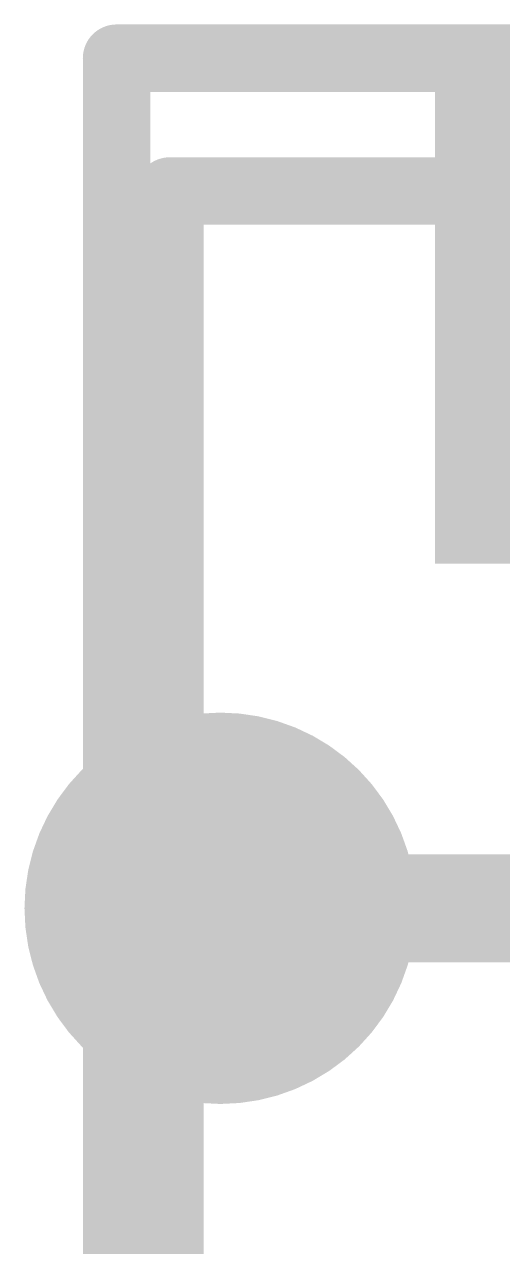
# Model space of a CAD drawing. Extents: x -34 to 73, y -25 to 33.
# Drawn here: x 7.887 to 8.786, y 12.063 to 14.364 of the extents above; entities that cross this region are included whole.
import ezdxf

# ---------------------------------------------------------------- set-up
doc = ezdxf.new("R2010")
doc.units = 0
for name, color, linetype in [('16', 132, 'CONTINUOUS'), ('18', 110, 'CONTINUOUS'), ('21', 41, 'CONTINUOUS'), ('29', 253, 'CONTINUOUS'), ('31', 253, 'CONTINUOUS'), ('51', 53, 'CONTINUOUS')]:
    doc.layers.add(name, color=color, linetype=linetype)

# ---------------------------------------------------------------- blocks, each defined once
blk = doc.blocks.new('RECT')
blk.add_solid([(-0.5, -0.5), (0.5, -0.5), (-0.5, 0.5), (0.5, 0.5)])
blk = doc.blocks.new('ROUNDV')
at = {"const_width": 0.5}
blk.add_lwpolyline([(0, -0.25, 1), (0, 0.25, 1), (0, -0.25)], format="xyb", dxfattribs=at)

msp = doc.modelspace()

# ---------------------------------------------------------------- linework, layer by layer
at = {"layer": '16', "const_width": 0.2032}
msp.add_lwpolyline([(9.017, 12.7), (8.255, 12.7)], dxfattribs=at)
at = {"layer": '16', "const_width": 0.1016}
msp.add_lwpolyline([(8.255, 12.7508, 1), (8.255, 12.6492)], format="xyb", dxfattribs=at)
at = {"layer": '21', "const_width": 0.0635}
for points in [[(8.0918, 14.3, 1), (8.0282, 14.3)], [(8.06, 14.3318, 1), (8.06, 14.2683)]]:
    msp.add_lwpolyline(points, format="xyb", dxfattribs=at)
at = {"layer": '21', "const_width": 0.127}
for points in [[(8.06, 14.3), (8.06, 11.1)], [(12.26, 14.3), (8.06, 14.3)]]:
    msp.add_lwpolyline(points, dxfattribs=at)
at = {"layer": '51', "const_width": 0.0635}
for points in [[(8.1918, 14.05, 1), (8.1282, 14.05)], [(8.16, 14.0818, 1), (8.16, 14.0183)]]:
    msp.add_lwpolyline(points, format="xyb", dxfattribs=at)
at = {"layer": '51', "const_width": 0.127}
for points in [[(8.16, 14.05), (8.16, 11.35)], [(12.16, 14.05), (8.16, 14.05)]]:
    msp.add_lwpolyline(points, dxfattribs=at)

# ---------------------------------------------------------------- block references
at = {"layer": '18', "xscale": 0.7366, "yscale": 0.7366}
msp.add_blockref('ROUNDV', (8.255, 12.7), dxfattribs=at)
msp.add_blockref('ROUNDV', (8.255, 12.7), dxfattribs=at)
at = {"layer": '29', "xscale": 0.9032, "yscale": 0.6032, "rotation": 270}
msp.add_blockref('RECT', (8.96, 13.8), dxfattribs=at)
at = {"layer": '31', "xscale": 0.7, "yscale": 0.4, "rotation": 270}
msp.add_blockref('RECT', (8.96, 13.8), dxfattribs=at)

doc.saveas('drawing.dxf')
